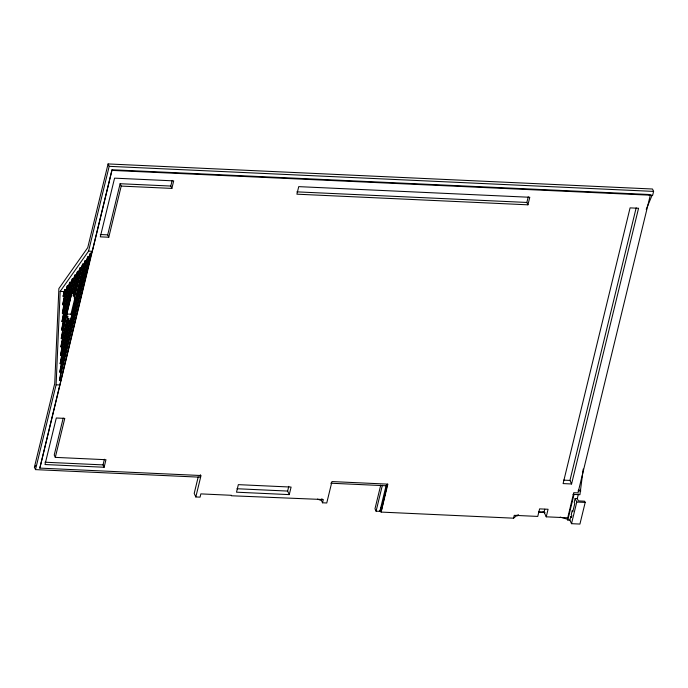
<?xml version="1.0" encoding="UTF-8"?>
<svg xmlns="http://www.w3.org/2000/svg" width="688" height="688" viewBox="0 0 688 688"><rect width="100%" height="100%" fill="white"/><g stroke="black" fill="none" stroke-linecap="round" stroke-linejoin="round"><path stroke-width="1.03" d="M578.384 494.087L577.301 498.585L578.359 500.907L584.645 501.199L585.196 502.412L579.932 524.067L571.513 523.68L569.888 520.137L567.798 520.042L567.411 519.191L573.749 492.694L577.98 492.892L650.306 195.194L649.145 194.498L112.049 169.764L92.235 251.318L91.47 253.244L90.369 253.193L88.907 256.873L87.806 256.822L86.344 260.503L85.243 260.46L83.781 264.14L82.68 264.089L81.218 267.77L80.126 267.718L78.664 271.399L73.272 293.57L72.171 293.518L72.18 291.299L61.266 338.41L62.367 338.462L67.751 316.291L66.659 316.239L66.719 314.02M67.751 318.639L68.852 318.69L61.997 346.89L60.905 346.838L67.751 318.639L67.751 316.291M68.852 321.029L69.952 321.081L61.636 355.309L60.535 355.257L68.852 321.029L68.852 318.69M69.952 321.081L69.944 322.861L83.781 264.14M81.218 267.77L74.373 295.969L73.272 295.917L73.272 293.57M75.465 298.368L74.373 298.317L74.373 295.969M330.765 483.217L387.189 485.814L387.206 484.644L381.075 509.739L380.653 508.079M200.414 474.737L199.821 477.188L35.501 469.62L56.106 384.798L60.174 291.402L88.571 251.146L109.177 166.333L108.076 163.933L652.499 189.011L653.6 191.402L652.68 195.177L649.016 195.005L649.145 194.498M518.571 514.736L517.075 516L517.307 515.02L513.575 518.184L381.066 512.078L387.86 484.137L331.96 481.566L326.757 502.988L322.517 502.79L323.308 499.531L231.357 495.764L231.469 495.3L200.853 493.889L200.062 497.149L195.822 496.96L201.025 475.528L39.835 468.107L91.47 253.244M381.066 512.078L381.307 508.759M573.009 494.371L579.924 494.689L583.235 469.053M60.174 291.402L64.405 291.6L65.85 289.553L64.758 289.502L63.107 296.296L64.199 296.347L67.312 285.873L68.413 285.916L69.875 282.235L70.976 282.286L72.438 278.606L73.539 278.657L75.001 274.976L76.101 275.028L77.563 271.347L78.664 271.399M68.413 285.916L63.829 304.784L62.737 304.732L64.199 296.347M70.976 282.286L63.468 313.212L62.367 313.16L63.829 304.784M73.539 278.657L63.098 321.614L62.006 321.571L63.468 313.212M76.101 275.028L62.737 330.042L61.636 329.991L63.098 321.614M61.266 338.41L62.737 330.042M60.905 346.838L62.367 338.462M60.535 355.257L61.997 346.89M86.344 260.503L61.266 363.737L60.166 363.685L61.636 355.309M88.907 256.873L60.897 372.156L59.804 372.105L61.266 363.737M60.535 380.584L59.435 380.533L60.897 372.156M381.307 511.107L387.206 484.644M63.107 296.296L64.758 289.502M62.737 304.732L67.312 285.873M62.367 313.16L69.875 282.235M62.006 321.571L72.438 278.606M61.636 329.991L75.001 274.976M72.171 293.518L77.563 271.347M73.272 295.917L80.126 267.718M74.373 298.317L82.68 264.089M71.767 315.998L70.959 314.218L74.717 298.73M35.501 469.62L34.4 467.221L54.739 383.483L58.876 288.573L87.737 247.671L108.076 163.933M60.166 363.685L85.243 260.46M59.804 372.105L87.806 256.822M59.435 380.533L90.369 253.193M39.835 468.107L112.049 169.764M63.193 418.072L54.223 455.009L55.307 457.374L105.961 459.713L104.129 467.255L44.995 464.529L56.296 417.994L64.775 418.39L55.307 457.374M171.871 188.417L173.703 180.875L114.569 178.149L100.31 236.844L108.781 237.231L107.698 234.866L120.125 183.722L170.787 186.052L171.871 188.417L121.208 186.087L120.125 183.722M108.781 237.231L121.208 186.087M104.129 467.255L103.045 464.89L104.421 459.231M170.787 186.052L172.163 180.394M198.221 476.861L194.205 493.416L195.822 496.96M289.261 494.62L291.093 487.078L238.34 484.644L236.509 492.187L289.261 494.62L287.636 491.069L288.779 486.356M322.517 502.79L321.494 500.546L321.941 498.697M380.739 485.109L374.986 508.785L376.078 511.184L379.853 511.356L386.14 485.47M376.078 511.184L382.365 485.307M387.189 485.814L387.585 484.18M527.945 204.818L529.777 197.275L298.73 186.637L296.898 194.179L527.945 204.818L526.862 202.453L528.238 196.794M513.575 518.184L514.263 515.346L537.758 516.421L539.598 508.879L548.069 509.266L546.238 516.817L567.643 517.797M546.238 516.817L544.062 512.053L544.75 509.223M571.573 483.982L638.559 208.266L630.079 207.879L563.102 483.587L571.573 483.982L569.948 480.43L636.168 207.845M567.798 520.042L574.084 494.165M569.888 520.137L570.816 516.318L571.375 517.531L571.84 515.622L571.281 514.409L572.21 510.591L572.769 511.803L574.781 503.513L574.222 502.3L575.151 498.482L577.301 498.585M571.513 523.68L576.768 502.025L575.151 498.482M646.221 209.35L651.983 195.53M34.4 467.221L35.733 465.544M381.53 509.989L379.492 510.556L379.853 511.356M109.177 166.333L653.6 191.402M112.161 170.409L650.306 195.194M296.881 191.857L526.862 202.453M100.285 234.522L107.698 234.866M88.571 251.146L92.235 251.318M66.659 314.02L70.959 314.218M56.106 384.798L59.77 384.97M563.592 480.138L569.948 480.43M44.969 462.216L103.045 464.89M578.574 490.191L580.552 490.286M578.092 490.793L580.835 490.922M576.768 502.025L585.196 502.412M236.99 488.738L287.636 491.069M538.756 511.803L544.062 512.053M538.506 512.293L544.93 512.594M542.669 512.096L544.733 512.689M560.195 517.118L567.411 519.191M317.46 499.11L321.494 500.546"/></g></svg>
